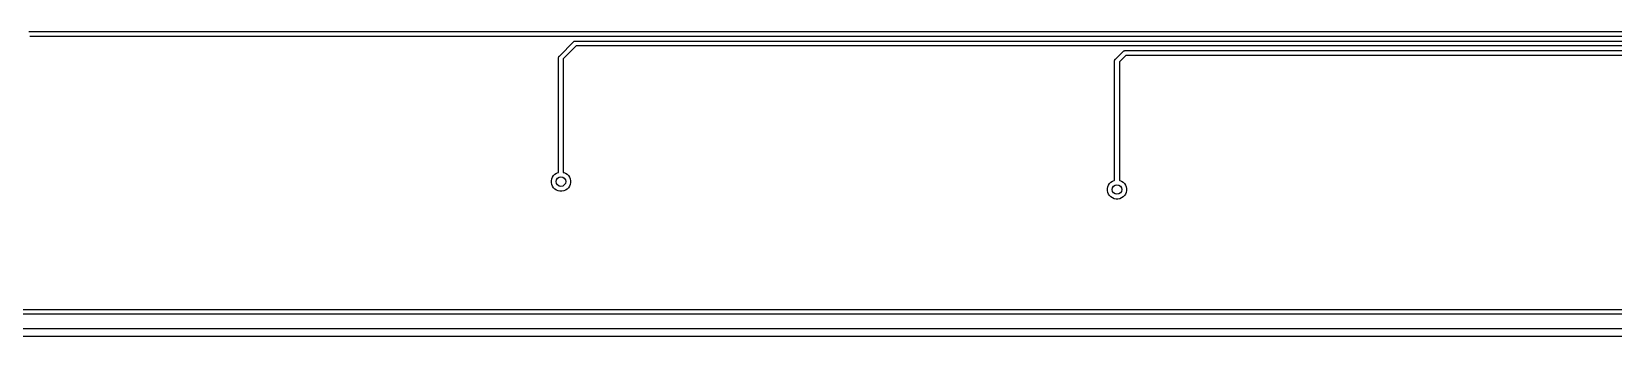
# Model space of a CAD drawing. Extents: x 70 to 232, y -100 to -50.
# Drawn here: x 124.59 to 174.37, y -59.62 to -50.02 of the extents above; entities that cross this region are included whole.
import ezdxf

# ---------------------------------------------------------------- set-up
doc = ezdxf.new("R2010")
doc.units = 0
doc.layers.add('BLACK', color=7, linetype='CONTINUOUS')

msp = doc.modelspace()

# ---------------------------------------------------------------- linework, layer by layer
at = {"layer": 'BLACK', "linetype": 'CONTINUOUS'}
for p, q in [((124.504, -50.025), (221.596, -50.025)), ((221.569, -50.175), (124.531, -50.175)), ((141.2, -50.7944), (141.644, -50.3496)), ((141.731, -50.475), (141.325, -50.8811)), ((141.644, -50.3496), (141.647, -50.3467)), ((141.647, -50.3467), (141.658, -50.3373)), ((141.658, -50.3373), (141.671, -50.3304)), ((141.671, -50.3304), (141.685, -50.3261)), ((141.685, -50.3261), (141.696, -50.325)), ((141.696, -50.325), (141.7, -50.3246)), ((141.696, -50.325), (141.696, -50.325)), ((141.7, -50.3246), (141.704, -50.325)), ((141.704, -50.325), (221.446, -50.325)), ((221.419, -50.475), (141.731, -50.475)), ((158.7, -50.8944), (158.944, -50.6496)), ((159.031, -50.775), (158.825, -50.9811)), ((158.944, -50.6496), (158.947, -50.6467)), ((158.947, -50.6467), (158.958, -50.6373)), ((158.958, -50.6373), (158.971, -50.6304)), ((158.971, -50.6304), (158.985, -50.6261)), ((158.985, -50.6261), (158.996, -50.625)), ((158.996, -50.625), (159, -50.6246)), ((158.996, -50.625), (158.996, -50.625)), ((159, -50.6246), (159.004, -50.625)), ((159.004, -50.625), (205.446, -50.625)), ((205.419, -50.775), (159.031, -50.775)), ((141.175, -50.85), (141.176, -50.8353)), ((141.175, -50.8537), (141.175, -50.85)), ((141.175, -54.459), (141.175, -50.8537)), ((141.176, -50.8353), (141.18, -50.8212)), ((141.18, -50.8212), (141.187, -50.8081)), ((141.187, -50.8081), (141.197, -50.7967)), ((141.197, -50.7967), (141.2, -50.7944)), ((141.325, -50.8811), (141.325, -54.459)), ((158.675, -50.95), (158.676, -50.9353)), ((158.675, -50.9537), (158.675, -50.95)), ((158.675, -54.709), (158.675, -50.9537)), ((158.676, -50.9353), (158.68, -50.9212)), ((158.68, -50.9212), (158.687, -50.9081)), ((158.687, -50.9081), (158.697, -50.8967)), ((158.697, -50.8967), (158.7, -50.8944)), ((158.825, -50.9811), (158.825, -54.709)), ((140.95, -54.7205), (140.962, -54.6625)), ((140.95, -54.7795), (140.95, -54.7205)), ((140.962, -54.6625), (140.984, -54.6079)), ((140.984, -54.6079), (141.017, -54.5588)), ((141.017, -54.5588), (141.059, -54.517)), ((141.059, -54.517), (141.108, -54.4841)), ((141.108, -54.4841), (141.162, -54.4615)), ((141.162, -54.4615), (141.175, -54.459)), ((141.325, -54.459), (141.338, -54.4615)), ((141.338, -54.4615), (141.392, -54.4841)), ((141.392, -54.4841), (141.441, -54.517)), ((141.441, -54.517), (141.483, -54.5588)), ((141.483, -54.5588), (141.516, -54.6079)), ((141.516, -54.6079), (141.538, -54.6625)), ((141.538, -54.6625), (141.55, -54.7205)), ((141.55, -54.7205), (141.55, -54.7795)), ((158.559, -54.767), (158.608, -54.7341)), ((158.608, -54.7341), (158.662, -54.7115)), ((158.662, -54.7115), (158.675, -54.709)), ((158.825, -54.709), (158.838, -54.7115)), ((158.838, -54.7115), (158.892, -54.7341)), ((158.892, -54.7341), (158.941, -54.767)), ((140.962, -54.8375), (140.95, -54.7795)), ((140.984, -54.8921), (140.962, -54.8375)), ((141.017, -54.9412), (140.984, -54.8921)), ((141.059, -54.983), (141.017, -54.9412)), ((141.108, -55.0159), (141.059, -54.983)), ((141.162, -55.0385), (141.108, -55.0159)), ((141.22, -55.05), (141.162, -55.0385)), ((141.28, -55.05), (141.22, -55.05)), ((141.338, -55.0385), (141.28, -55.05)), ((141.392, -55.0159), (141.338, -55.0385)), ((141.441, -54.983), (141.392, -55.0159)), ((141.483, -54.9412), (141.441, -54.983)), ((141.516, -54.8921), (141.483, -54.9412)), ((141.538, -54.8375), (141.516, -54.8921)), ((141.55, -54.7795), (141.538, -54.8375)), ((158.45, -54.9705), (158.462, -54.9125)), ((158.45, -55.0295), (158.45, -54.9705)), ((158.462, -55.0875), (158.45, -55.0295)), ((158.462, -54.9125), (158.484, -54.8579)), ((158.484, -55.1421), (158.462, -55.0875)), ((158.484, -54.8579), (158.517, -54.8088)), ((158.517, -55.1912), (158.484, -55.1421)), ((158.517, -54.8088), (158.559, -54.767)), ((158.559, -55.233), (158.517, -55.1912)), ((158.608, -55.2659), (158.559, -55.233)), ((158.941, -55.233), (158.892, -55.2659)), ((158.941, -54.767), (158.983, -54.8088)), ((158.983, -55.1912), (158.941, -55.233)), ((158.983, -54.8088), (159.016, -54.8579)), ((159.016, -55.1421), (158.983, -55.1912)), ((159.016, -54.8579), (159.038, -54.9125)), ((159.038, -55.0875), (159.016, -55.1421)), ((159.038, -54.9125), (159.05, -54.9705)), ((159.05, -55.0295), (159.038, -55.0875)), ((159.05, -54.9705), (159.05, -55.0295)), ((158.662, -55.2885), (158.608, -55.2659)), ((158.72, -55.3), (158.662, -55.2885)), ((158.78, -55.3), (158.72, -55.3)), ((158.838, -55.2885), (158.78, -55.3)), ((158.892, -55.2659), (158.838, -55.2885)), ((192.996, -58.925), (107.204, -58.925)), ((107.231, -58.775), (192.925, -58.775)), ((97.4061, -59.375), (213.794, -59.375)), ((213.748, -59.625), (97.4518, -59.625))]:
    msp.add_line(p, q, dxfattribs=at)
at = {"layer": 'BLACK'}
for centre in [(141.25, -54.75), (158.75, -55)]:
    msp.add_circle(centre, 0.15, dxfattribs=at)

doc.saveas('drawing.dxf')
